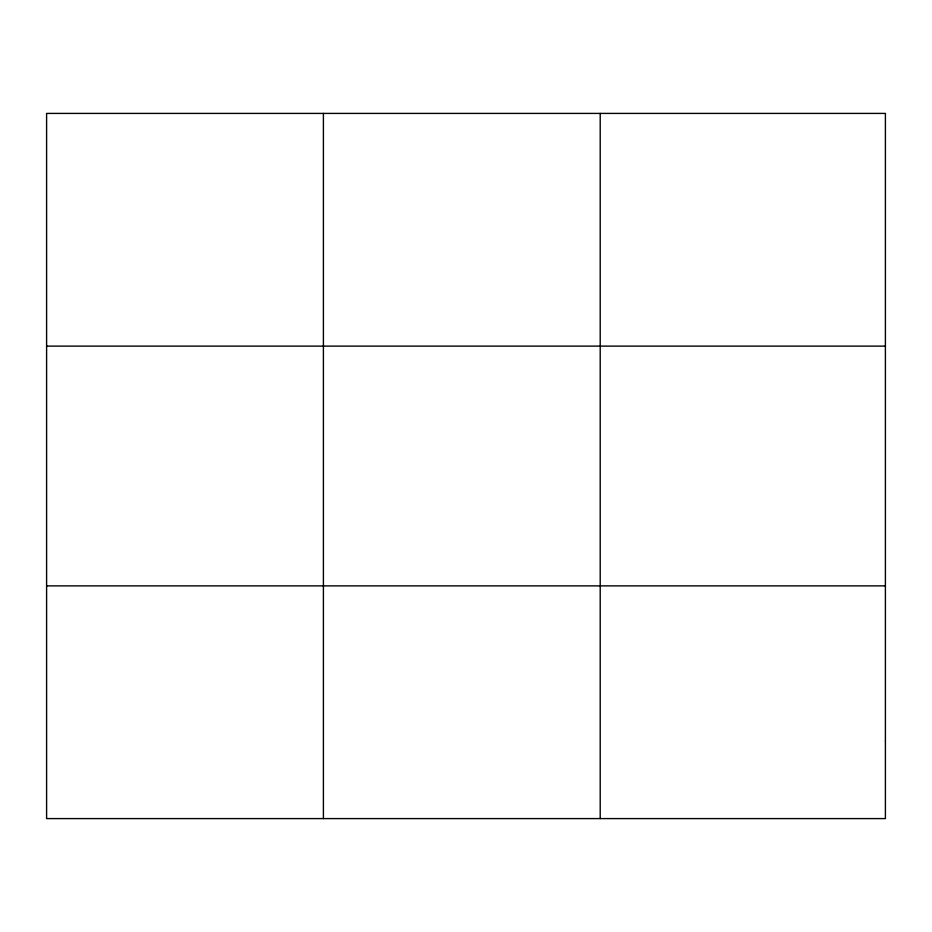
<?xml version="1.0" encoding="UTF-8"?>
<svg xmlns="http://www.w3.org/2000/svg" width="932" height="932" viewBox="0 0 932 932"><rect width="100%" height="100%" fill="white"/><g stroke="black" fill="none" stroke-linecap="round" stroke-linejoin="round"><path stroke-width="1.4" d="M323.404 113.413L323.404 818.587M600.208 113.413L600.208 818.587M46.6 346.122L885.4 346.122M46.6 585.879L885.4 585.879M885.4 741.022L885.4 818.587L46.6 818.587L46.6 113.413L885.4 113.413L885.4 741.022"/></g></svg>
